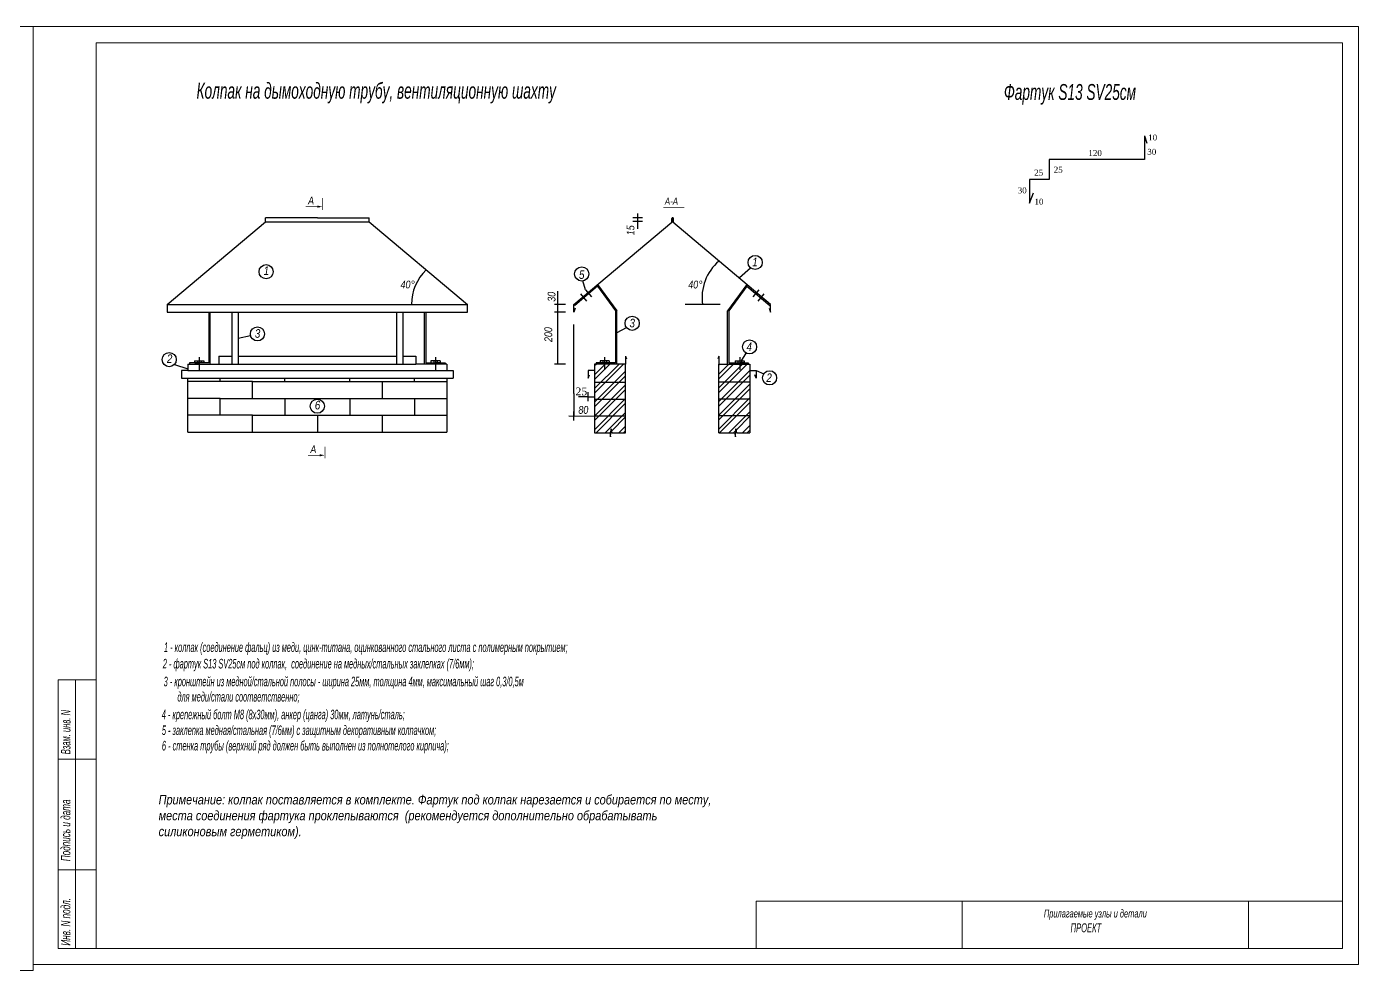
# Model space of a CAD drawing. Header units: millimetres. Extents: x 1582001 to 3303937, y 226471 to 491235.
# Drawn here: x 1875679 to 1917620, y 226471 to 256171 of the extents above; entities that cross this region are included whole.
import ezdxf

# ---------------------------------------------------------------- set-up
doc = ezdxf.new("R2010")
doc.units = ezdxf.units.MM
for name, color, linetype in [('Shing2', 90, 'Continuous'), ('Steel', 24, 'Continuous'), ('Формуляр', 138, 'Continuous')]:
    doc.layers.add(name, color=color, linetype=linetype)
doc.layers.add('Текст-пояснений', color=135, linetype='Continuous', lineweight=15)
doc.layers.add('Штамп', color=113, linetype='Continuous', lineweight=15)
doc.styles.get("Standard").update_dxf_attribs({"font": 'ARIALNI.TTF', "height": 300})
doc.styles.add('STYLE1', font='ARIALNI.TTF', dxfattribs={"height": 300})
pattern_1 = [(45, (1644410.64, 275720.6), (-216.12144, 216.12144), []), (45, (1644554.72, 275720.6), (-216.12144, 216.12144), [])]

msp = doc.modelspace()

# ---------------------------------------------------------------- hatches: boundary and pattern name
at = {"layer": 'Shing2', "linetype": 'Continuous', "ltscale": 10}
h = msp.add_hatch(dxfattribs=at)
h.set_pattern_fill('ANSI32', color=0, scale=815.045, style=0)
h.set_pattern_definition(pattern_1)
h.paths.add_polyline_path([(1894543.6, 244978.9), (1894543.6, 245552.3), (1893565.6, 245552.3), (1893565.6, 244978.9)])
h.paths.add_polyline_path([(1894543.6, 244449.1), (1894543.6, 244978.9), (1893565.6, 244978.9), (1893565.6, 244449.1)])
h.paths.add_polyline_path([(1893565.6, 244449.1), (1893565.6, 243919.3), (1894543.6, 243919.3), (1894543.6, 244449.1)])
h.paths.add_polyline_path([(1893565.6, 243919.3), (1893565.6, 243389.6), (1894045.5, 243389.6), (1894068.6, 243259.2), (1894086.3, 243517.2), (1894108.9, 243389.6), (1894543.6, 243389.6), (1894543.6, 243919.3)])
h = msp.add_hatch(dxfattribs=at)
h.set_pattern_fill('ANSI32', color=0, scale=815.045, style=0)
h.set_pattern_definition(pattern_1)
h.paths.add_polyline_path([(1898016.6, 243517.2), (1898036.3, 243405.9), (1898052.7, 243389.6), (1898455.8, 243389.6), (1898455.8, 243919.3), (1897477.7, 243919.3), (1897477.7, 243389.6), (1897975.9, 243389.6), (1897998.9, 243259.2)])
h.paths.add_polyline_path([(1898455.8, 243919.3), (1898455.8, 244449.1), (1897477.7, 244449.1), (1897477.7, 243919.3)])
h.paths.add_polyline_path([(1898455.8, 244449.1), (1898455.8, 244978.9), (1897477.7, 244978.9), (1897477.7, 244449.1)])
h.paths.add_polyline_path([(1898455.8, 244978.9), (1898455.8, 245552.3), (1898455.8, 245552.3), (1897477.7, 245552.3), (1897477.7, 244978.9)])

# ---------------------------------------------------------------- linework, layer by layer
at = {"color": 0}
for p, q in [((1895073.2, 250159.6), (1894766.3, 250159.6)), ((1895073.2, 250037.4), (1894766.3, 250037.4)), ((1894916.1, 250292.7), (1894916.1, 249803.8)), ((1898132.3, 248273.7), (1898478.3, 248581.5)), ((1893279.5, 247891.5), (1893194.2, 248167.5)), ((1892409.6, 245552.3), (1892409.6, 247849.2)), ((1892650.9, 247426.9), (1892304, 247426.9)), ((1892650.9, 247182.4), (1892304, 247182.4)), ((1897518, 247426.9), (1896421.6, 247426.9)), ((1892913.5, 244881.4), (1892913.5, 246796.6)), ((1894276.8, 246550.4), (1894565.9, 246707)), ((1882338.5, 246366.7), (1882732.1, 246453)), ((1892913.5, 244629.5), (1892913.5, 246544.7)), ((1898195.8, 245658.3), (1898344.6, 245894.8)), ((1880333.6, 245542.6), (1880759.4, 245406.1)), ((1892650.9, 245552.3), (1892304, 245552.3)), ((1893882.6, 245711.8), (1893882.6, 245584.1)), ((1893882.6, 245686.1), (1893882.6, 245558.3)), ((1898138.7, 245686.1), (1898138.7, 245558.3)), ((1898138.8, 245711.8), (1898138.8, 245584.1)), ((1898659.6, 245348.6), (1898894.3, 245245)), ((1892913.5, 244629.5), (1892913.5, 243919.1)), ((1893361.8, 244523.2), (1893055.4, 244523.2)), ((1893361.8, 244382.3), (1893361.8, 244664)), ((1893361.8, 244523.2), (1893565.6, 244523.2)), ((1892750.5, 243919.5), (1893565.6, 243917.7)), ((1892914.8, 243778.2), (1892914.8, 244059.9))]:
    msp.add_line(p, q, dxfattribs=at)
for points in [[(1884470.2, 250506.2, 17.4, 17.4, 0), (1884832, 250506.2, 23.3, 0, 0)], [(1884832, 250506.2, 69.8, 0, 0), (1884991.8, 250506.2, 0, 0, 0)], [(1884542.4, 242681.4, 17.4, 17.4, 0), (1884904.3, 242681.4, 23.3, 0, 0)], [(1884904.3, 242681.4, 69.8, 0, 0), (1885064.1, 242681.4, 0, 0, 0)]]:
    msp.add_lwpolyline(points, format="xyseb", dxfattribs=at)
at = {"color": 0, "const_width": 17.4}
for points in [[(1885002.4, 250774), (1885002.4, 250405.2)], [(1895729.2, 250473.4), (1896389.1, 250473.4)], [(1885074.7, 242949.2), (1885074.7, 242580.4)]]:
    msp.add_lwpolyline(points, dxfattribs=at)
at = {"color": 0}
for centre in [(1898623, 248750.5), (1883222.7, 248459.1), (1893160.9, 248387.4), (1894749.5, 246835), (1882949.4, 246500.6), (1898445.6, 246093), (1880169.9, 245691.9), (1899077.7, 245119.2), (1884833, 244225.5)]:
    msp.add_circle(centre, 222.4, dxfattribs=at)
for centre, start, end in [((1898467.8, 247641.3), 130.63328, 188.11332), ((1889317.4, 247426.3), 134.06102, 180)]:
    msp.add_arc(centre, 1519, start, end, dxfattribs=at)
at = {"layer": 'Shing2', "color": 0, "linetype": 'Continuous', "ltscale": 10}
for p, q in [((1894543.6, 243389.6), (1894543.6, 245552.3)), ((1897477.7, 243389.6), (1897477.7, 245552.3)), ((1898455.8, 245552.3), (1898455.8, 243389.6)), ((1880759.4, 243409.3), (1880759.4, 245103.4)), ((1882797, 244998.6), (1880759.4, 244998.6)), ((1881778.2, 244998.6), (1881778.2, 245103.4)), ((1882797, 244998.6), (1884834.6, 244998.6)), ((1882797, 244468.8), (1882797, 244998.6)), ((1883815.8, 244998.6), (1883815.8, 245103.4)), ((1884834.6, 244998.6), (1886872.2, 244998.6)), ((1885853.4, 244998.6), (1885853.4, 245103.4)), ((1886872.2, 244998.6), (1888909.8, 244998.6)), ((1886872.2, 244998.6), (1886872.2, 244468.8)), ((1887891, 244998.6), (1887891, 245103.4)), ((1888909.8, 245103.4), (1888909.8, 243409.3)), ((1893565.6, 245348.6), (1893565.6, 243389.6)), ((1893565.6, 244978.9), (1894543.6, 244978.9)), ((1898455.8, 244978.9), (1897477.8, 244978.9)), ((1881778.2, 244468.8), (1880759.4, 244468.8)), ((1881778.2, 244468.8), (1883815.8, 244468.8)), ((1881778.2, 243939.1), (1881778.2, 244468.8)), ((1883815.8, 244468.8), (1885853.4, 244468.8)), ((1883815.8, 244468.8), (1883815.8, 243939.1)), ((1885853.4, 244468.8), (1887891, 244468.8)), ((1885853.4, 244468.8), (1885853.4, 243939.1)), ((1887891, 244468.8), (1888909.8, 244468.8)), ((1887891, 244468.8), (1887891, 243939.1)), ((1893565.6, 244449.1), (1894543.6, 244449.1)), ((1898455.8, 244449.1), (1897477.8, 244449.1)), ((1882797, 243939.1), (1880759.4, 243939.1)), ((1882797, 243939.1), (1884834.6, 243939.1)), ((1882797, 243409.3), (1882797, 243939.1)), ((1884834.6, 243939.1), (1886872.2, 243939.1)), ((1884834.6, 243939.1), (1884834.6, 243409.3)), ((1886872.2, 243939.1), (1888909.8, 243939.1)), ((1886872.2, 243939.1), (1886872.2, 243409.3)), ((1893565.6, 243919.3), (1894543.6, 243919.3)), ((1898455.8, 243919.3), (1897477.8, 243919.3)), ((1880759.4, 243409.3), (1888909.8, 243409.3)), ((1893565.6, 243389.6), (1894045.5, 243389.6)), ((1894108.9, 243389.6), (1894543.6, 243389.6)), ((1897477.7, 243389.6), (1897975.9, 243389.6)), ((1898052.7, 243389.6), (1898036.3, 243405.9)), ((1898039.2, 243389.6), (1898455.8, 243389.6))]:
    msp.add_line(p, q, dxfattribs=at)
for points in [[(1894045.6, 243389.2), (1894068.6, 243259.2), (1894086.3, 243517.2), (1894108.9, 243389.6)], [(1897975.9, 243389.2), (1897998.9, 243259.2), (1898016.6, 243517.2), (1898039.2, 243389.6)]]:
    msp.add_lwpolyline(points, dxfattribs=at)
at = {"layer": 'Steel', "color": 0}
for p, q in [((1910879.5, 252737.7), (1910958.9, 252501.2)), ((1910879.5, 252737.7), (1910879.5, 251989.4)), ((1907886.5, 251989.4), (1907886.5, 251365.9)), ((1910879.5, 251989.4), (1907886.5, 251989.4)), ((1907262.9, 251365.9), (1907262.9, 250617.6)), ((1907886.5, 251365.9), (1907262.9, 251365.9)), ((1907262.9, 250617.6), (1907392.7, 250939.2)), ((1880107.4, 247426.3), (1883204.5, 250025.1)), ((1883204.5, 250025.1), (1883204.5, 250159)), ((1884834.6, 250159), (1883204.5, 250159)), ((1883204.5, 250025.1), (1886464.7, 250025.1)), ((1884834.6, 250159), (1886464.7, 250159)), ((1886464.7, 250025.1), (1886464.7, 250159)), ((1886464.7, 250025.1), (1889561.9, 247426.3)), ((1892913.5, 247426.9), (1895996.3, 250013.7)), ((1895996.3, 250013.7), (1895996.3, 250135.9)), ((1896025.1, 250013.7), (1896025.1, 250135.9)), ((1899107.9, 247426.9), (1896025.1, 250013.7)), ((1896049.5, 250013.7), (1896049.5, 250135.9)), ((1893661.4, 248001.4), (1892939.7, 247395.7)), ((1893279.5, 247891.5), (1893468.8, 247667.2)), ((1893661.4, 248001.4), (1894226.3, 247223.2)), ((1893662.8, 248055.6), (1894267.1, 247223.2)), ((1898358.6, 248055.6), (1897754.3, 247223.2)), ((1898360, 248001.4), (1897795.1, 247223.2)), ((1898360, 248001.4), (1899081.7, 247395.7)), ((1898741.9, 247891.5), (1898552.6, 247667.2)), ((1893124.5, 247759.9), (1893313.8, 247535.7)), ((1898896.9, 247759.9), (1898707.6, 247535.7)), ((1880107.4, 247426.3), (1889561.9, 247426.3)), ((1880107.4, 247426.3), (1880107.4, 247181.8)), ((1880107.4, 247181.8), (1889561.9, 247181.8)), ((1881417.8, 247181.8), (1881417.8, 245592.4)), ((1881458.6, 245551.7), (1881458.6, 247181.8)), ((1882145.4, 247181.8), (1882145.4, 245551.7)), ((1882338.5, 247181.8), (1882338.5, 245551.7)), ((1887330.8, 247181.8), (1887330.8, 245551.7)), ((1887523.8, 247181.8), (1887523.8, 245551.7)), ((1888210.7, 245551.7), (1888210.7, 247181.8)), ((1888251.4, 247181.8), (1888251.4, 245592.4)), ((1889561.9, 247181.8), (1889561.9, 247426.3)), ((1892939.7, 247395.8), (1892913.5, 247426.9)), ((1892913.5, 247182.4), (1892913.5, 247426.9)), ((1892957.5, 247313.9), (1892913.5, 247182.4)), ((1894226.3, 247223.2), (1894226.3, 246339.3)), ((1894267.1, 245552.3), (1894267.1, 247223.2)), ((1897754.3, 245552.3), (1897754.3, 247223.2)), ((1897795.1, 247223.2), (1897795.1, 246339.3)), ((1899063.9, 247313.9), (1899107.9, 247182.4)), ((1899081.7, 247395.8), (1899107.9, 247426.9)), ((1899107.9, 247182.4), (1899107.9, 247426.9)), ((1894226.3, 246339.3), (1894226.3, 245593.1)), ((1897795.1, 246339.3), (1897795.1, 245593.1)), ((1881737.4, 245796.2), (1882145.4, 245796.2)), ((1881737.4, 245796.2), (1881737.4, 245551.7)), ((1882338.5, 245796.2), (1887330.8, 245796.2)), ((1887523.8, 245796.2), (1887931.8, 245796.2)), ((1887931.8, 245796.2), (1887931.8, 245551.7)), ((1894543.6, 245796.8), (1894569.5, 245719.6)), ((1894543.6, 245796.8), (1894543.6, 245552.3)), ((1897477.7, 245796.8), (1897451.8, 245719.6)), ((1897477.7, 245796.8), (1897477.7, 245552.3)), ((1880759.4, 245551.7), (1880759.4, 245347.9)), ((1880759.4, 245551.7), (1881737.4, 245551.7)), ((1880809.9, 245592.4), (1880809.9, 245551.7)), ((1881417.8, 245592.4), (1880809.9, 245592.4)), ((1880809.9, 245551.7), (1881417.8, 245551.7)), ((1881737.4, 245551.7), (1887931.8, 245551.7)), ((1888909.8, 245551.7), (1887931.8, 245551.7)), ((1888251.4, 245592.4), (1888859.4, 245592.4)), ((1888859.4, 245592.4), (1888859.4, 245551.7)), ((1888909.8, 245551.7), (1888909.8, 245347.9)), ((1893565.6, 245552.3), (1893565.6, 245348.6)), ((1894543.6, 245552.3), (1893565.6, 245552.3)), ((1893615, 245593.1), (1893615, 245552.3)), ((1894226.3, 245593.1), (1893615, 245593.1)), ((1897477.7, 245552.3), (1898455.8, 245552.3)), ((1897795.1, 245593.1), (1898406.4, 245593.1)), ((1898406.4, 245593.1), (1898406.4, 245552.3)), ((1898455.8, 245552.3), (1898455.8, 245348.6)), ((1880555.6, 245347.9), (1880555.6, 245103.4)), ((1880759.4, 245347.9), (1880555.6, 245347.9)), ((1880555.6, 245103.4), (1889113.6, 245103.4)), ((1880759.4, 245347.9), (1888909.8, 245347.9)), ((1888909.8, 245347.9), (1889113.6, 245347.9)), ((1889113.6, 245347.9), (1889113.6, 245103.4)), ((1893361.8, 245348.6), (1893361.8, 245104.1)), ((1893565.6, 245348.6), (1893361.8, 245348.6)), ((1893361.8, 245104.1), (1893404.2, 245209.1)), ((1898455.8, 245348.6), (1898659.6, 245348.6)), ((1898659.6, 245104.1), (1898617.2, 245209.1)), ((1898659.6, 245348.6), (1898659.6, 245104.1))]:
    msp.add_line(p, q, dxfattribs=at)
at = {"layer": 'Steel', "color": 0, "lineweight": 30}
for p, q in [((1881458.6, 245551.7), (1881458.6, 246529.7)), ((1880971.2, 245657.6), (1880971.2, 245592.4)), ((1880971.2, 245657.6), (1881256.5, 245657.6)), ((1880976.2, 245592.4), (1881113.8, 245592.4)), ((1881056.8, 245657.6), (1881056.8, 245592.4)), ((1881113.8, 245764.5), (1881113.8, 245373.5)), ((1881251.5, 245592.4), (1881113.8, 245592.4)), ((1881170.9, 245657.6), (1881170.9, 245592.4)), ((1881256.5, 245657.6), (1881256.5, 245592.4)), ((1888412.8, 245657.6), (1888412.8, 245592.4)), ((1888698, 245657.6), (1888412.8, 245657.6)), ((1888417.7, 245592.4), (1888555.4, 245592.4)), ((1888498.3, 245657.6), (1888498.3, 245592.4)), ((1888555.4, 245764.5), (1888555.4, 245373.5)), ((1888693, 245592.4), (1888555.4, 245592.4)), ((1888612.4, 245657.6), (1888612.4, 245592.4)), ((1888698, 245657.6), (1888698, 245592.4)), ((1893740, 245658.3), (1893740, 245593.1)), ((1894025.3, 245658.3), (1893740, 245658.3)), ((1893745, 245593.1), (1893882.6, 245593.1)), ((1893825.6, 245658.3), (1893825.6, 245593.1)), ((1893882.6, 245765.1), (1893882.6, 245374.1)), ((1894020.3, 245593.1), (1893882.6, 245593.1)), ((1893939.7, 245658.3), (1893939.7, 245593.1)), ((1894025.3, 245658.3), (1894025.3, 245593.1)), ((1897996.1, 245658.3), (1897996.1, 245593.1)), ((1897996.1, 245658.3), (1898281.4, 245658.3)), ((1898001.1, 245593.1), (1898138.7, 245593.1)), ((1898081.7, 245658.3), (1898081.7, 245593.1)), ((1898138.7, 245765.1), (1898138.7, 245374.1)), ((1898276.4, 245593.1), (1898138.7, 245593.1)), ((1898195.8, 245658.3), (1898195.8, 245593.1)), ((1898281.4, 245658.3), (1898281.4, 245593.1))]:
    msp.add_line(p, q, dxfattribs=at)
at = {"layer": 'Steel', "color": 0}
msp.add_arc((1896022.9, 250132.8), 26.8, 6.63082, 173.36918, dxfattribs=at)
at = {"layer": 'Текст-пояснений', "linetype": 'ByBlock'}
msp.add_lwpolyline([(1854882.3, 226471.3), (1875882.3, 226471.3), (1875882.3, 256171.3), (1854882.3, 256171.3)], close=True, dxfattribs=at)
at = {"layer": 'Штамп', "color": 0}
for p, q in [((1875882.3, 256171.3), (1917619.7, 256171.3)), ((1917619.7, 256171.3), (1875882.3, 256171.3)), ((1875882.3, 256171.3), (1875882.3, 226657)), ((1877869.8, 235612.8), (1876677.3, 235612.8)), ((1876677.3, 227153.8), (1876677.3, 235612.8)), ((1877213.4, 227153.8), (1877213.4, 235612.8)), ((1877869.8, 233116.3), (1876677.3, 233116.3)), ((1877869.8, 229638.2), (1876677.3, 229638.2)), ((1877869.8, 229638.2), (1876677.3, 229638.2)), ((1898649.7, 228651.7), (1898649.7, 227153.8)), ((1898649.7, 228651.7), (1905140.2, 228651.7)), ((1905140.2, 228651.7), (1905140.2, 227153.8)), ((1905140.2, 228651.7), (1917122.9, 228651.7)), ((1914157.4, 228651.7), (1914157.4, 227153.8)), ((1877869.8, 227153.8), (1876677.3, 227153.8)), ((1898649.7, 227153.8), (1917122.9, 227153.8)), ((1898649.7, 227153.8), (1917122.9, 227153.8)), ((1875882.3, 226657), (1917619.7, 226657))]:
    msp.add_line(p, q, dxfattribs=at)
msp.add_lwpolyline([(1917619.7, 256171.3), (1917619.7, 226657)], dxfattribs=at)
msp.add_lwpolyline([(1877869.8, 227153.8), (1877869.8, 255664.4), (1917122.9, 255664.4), (1917122.9, 227153.8)], close=True, dxfattribs=at)

# ---------------------------------------------------------------- texts
at = {"color": 0, "style": 'STYLE1', "width": 0.75}
for s, p in [('Колпак на дымоходную трубу, вентиляционную шахту', (1881030.6, 253904.9)), ('Фартук S13 SV25см', (1906458.2, 253864.9))]:
    msp.add_text(s, height=500, dxfattribs=at).set_placement(p)
at = {"color": 0}
for s, height, rotation, p in [('A', 244.5, 0.03849, (1884543.8, 250574.7)), ('15', 244.51, 90.03849, (1894818.9, 249606.5)), ('30', 244.51, 90.03849, (1892333.6, 247514.6)), ('A', 244.5, 0.03849, (1884616.1, 242749.9))]:
    msp.add_text(s, height=height, rotation=rotation, dxfattribs=at).set_placement(p)
at = {"color": 0, "style": 'STYLE1'}
msp.add_text('A-A', height=217.81, dxfattribs=at).set_placement((1895779.4, 250570))
at = {"color": 0, "lineweight": 5, "ltscale": 10}
for s, height, rotation, p in [('1', 269, 0.03849, (1898531.2, 248629.3)), ('1', 269, 0.03849, (1883142.7, 248354.8)), ('5', 269, 0.03849, (1893074.8, 248232.7)), ('3', 269, 0.03849, (1882866.5, 246380.8)), ('200', 244.51, 90.03849, (1892230.4, 246247.1)), ('3', 269, 0.03849, (1894665.6, 246708.3)), ('4', 269, 0.03849, (1898350, 245962.4)), ('2', 269, 0.03849, (1880097.6, 245588.4)), ('2', 269, 0.03849, (1898976.2, 244990.4)), ('6', 269, 0.03849, (1884755.6, 244125.5))]:
    msp.add_text(s, height=height, rotation=rotation, dxfattribs=at).set_placement(p)
at = {"color": 0, "linetype": 'Continuous', "style": 'STYLE1'}
for s, height, width, p in [('1 - колпак (соединение фальц) из меди, цинк-титана, оцинкованного стального листа с полимерным покрытием;', 300, 0.65, (1880003.9, 236491.4)), ('2 - фартук S13 SV25см под колпак,  соединение на медных/стальных заклепках (7/6мм);', 300, 0.65, (1879968.1, 235973)), ('3 - кронштейн из медной/стальной полосы - ширина 25мм, толщина 4мм, максимальный шаг 0,3/0,5м ', 300, 0.65, (1879993.8, 235412.5)), ('для меди/стали соответственно;', 300, 0.65, (1880427.8, 234932.3)), ('4 - крепежный болт М8 (8х30мм), анкер (цанга) 30мм, латунь/сталь;', 300, 0.65, (1879934.7, 234375.3)), ('5 - заклепка медная/стальная (7/6мм) с защитным декоративным колпачком;', 300, 0.65, (1879938.5, 233877.8)), ('6 - стенка трубы (верхний ряд должен быть выполнен из полнотелого кирпича);', 300, 0.65, (1879940, 233391.7)), ('Прилагаемые узлы и детали', 249.638, 0.75, (1907716.2, 228135.7))]:
    msp.add_text(s, height=height, dxfattribs=dict(at, width=width)).set_placement(p)
at = {"color": 0, "lineweight": 5, "ltscale": 10, "attachment_point": 5, "rotation": 0.03849}
for s, insert, char_height in [('{\\fTimes New Roman|b0|i0|c204|p18;10}', (1911140.7, 252681.1), 187.067), ('{\\fTimes New Roman|b0|i0|c204|p18;120}', (1909329.7, 252191.2), 187.067), ('{\\fTimes New Roman|b0|i0|c204|p18;30}', (1911114.6, 252230.9), 187.067), ('{\\fTimes New Roman|b0|i0|c204|p18;25}', (1907551.9, 251575.6), 187.067), ('{\\fTimes New Roman|b0|i0|c204|p18;25}', (1908167.6, 251670.2), 187.067), ('{\\fTimes New Roman|b0|i0|c204|p18;30}', (1907033.6, 251016.9), 187.067), ('{\\fTimes New Roman|b0|i0|c204|p18;10}', (1907561.3, 250661.3), 187.067), ('40°', (1887681, 248054.1), 244.51), ('40°', (1896740.4, 248052.3), 244.51), ('{\\fTimes New Roman|b0|i0|c204|p18;25}', (1893149.7, 244689.7), 244.513), ('80', (1893212, 244108.1), 244.51)]:
    msp.add_mtext(s, dxfattribs=dict(at, insert=insert, char_height=char_height))
at = {"color": 0, "insert": (1879836.5, 231993.4), "char_height": 300, "width": 47609.944, "attachment_point": 1, "style": 'STYLE1'}
msp.add_mtext('\\pt3913;Примечание: колпак поставляется в комплекте. Фартук под колпак нарезается и собирается по месту, \\Pместа соединения фартука проклепываются  (рекомендуется дополнительно обрабатывать \\Pсиликоновым герметиком).', dxfattribs=at)
at = {"layer": 'Формуляр', "color": 0, "style": 'STYLE1', "width": 0.75}
msp.add_text('ПРОЕКТ ', height=278.25, dxfattribs=at).set_placement((1908557, 227671.2))
at = {"layer": 'Штамп', "color": 0, "style": 'STYLE1'}
for s, width, p in [('Взам. инв. N', 0.7, (1877058.9, 233270.8)), ('Подпись и дата', 0.75, (1877056.1, 229906.4)), ('Инв. N подл.', 0.75, (1877056.1, 227249.7))]:
    msp.add_text(s, height=298.125, rotation=90, dxfattribs=dict(at, width=width)).set_placement(p)

doc.saveas('drawing.dxf')
